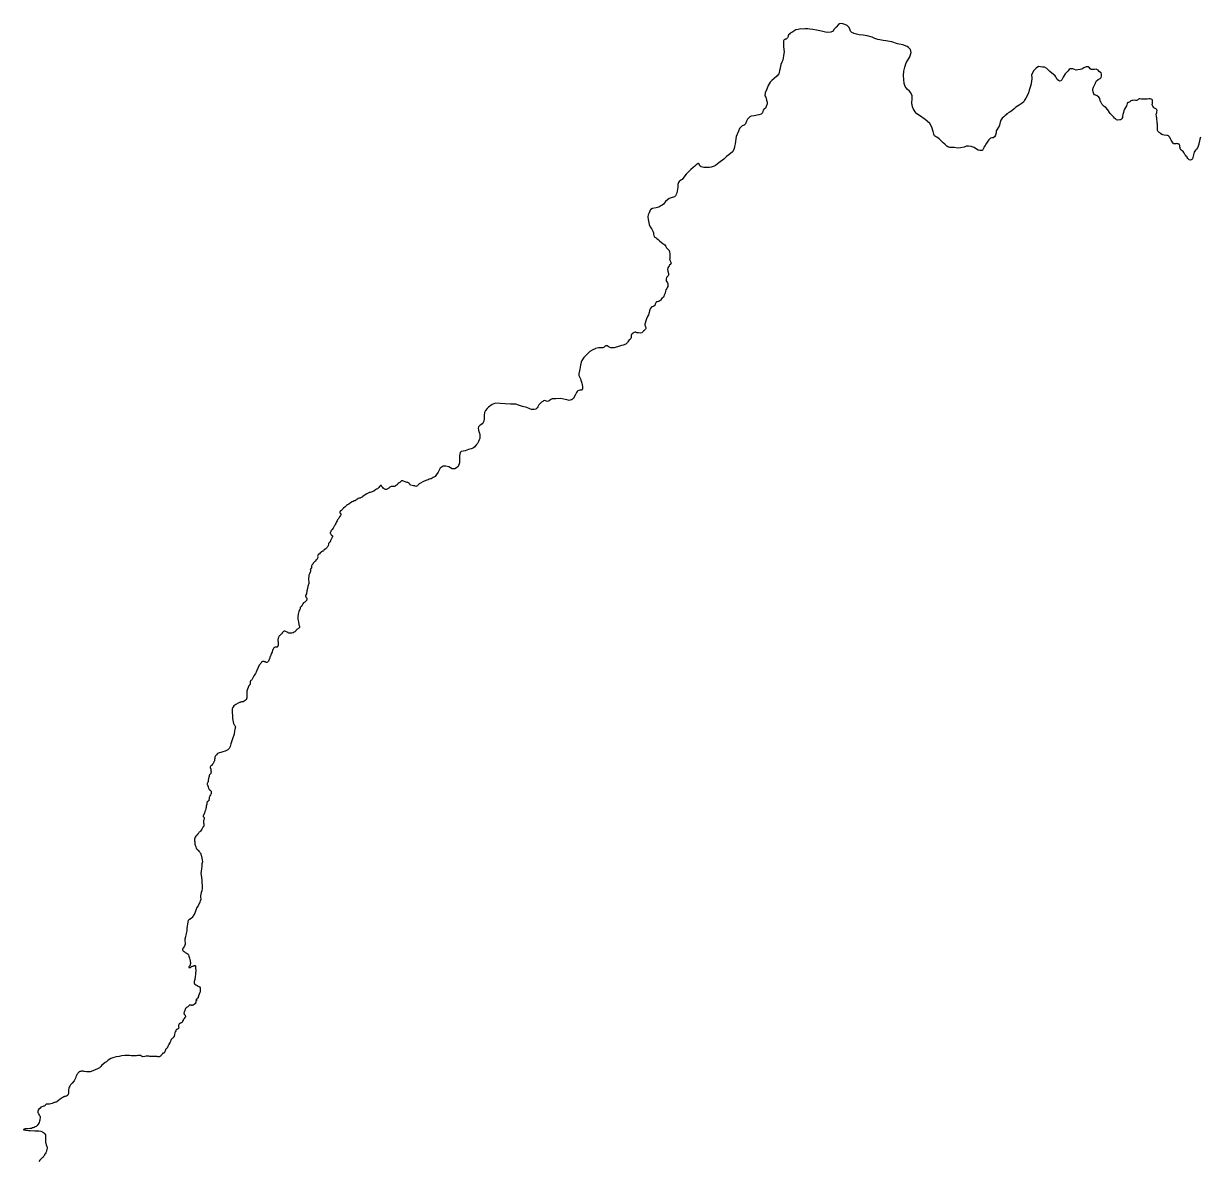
# Model space of a CAD drawing. Header units: millimetres. Extents: x 642261 to 742091, y 6812581 to 6930561.
# Drawn here: x 661919 to 692176, y 6900803 to 6930034 of the extents above; entities that cross this region are included whole.
import ezdxf

# ---------------------------------------------------------------- set-up
doc = ezdxf.new("R2010")
doc.units = ezdxf.units.MM
doc.layers.add('LimiteRegional', color=10, linetype='Continuous')

msp = doc.modelspace()

# ---------------------------------------------------------------- linework, layer by layer
at = {"layer": 'LimiteRegional', "color": 7, "linetype": 'Continuous'}
msp.add_lwpolyline([(692178.612, 6927109.4863), (692165.8691, 6927083.802), (692157.3103, 6927062.6742), (692149.1925, 6927017.5019), (692143.6291, 6926977.8362), (692136.9498, 6926953.4203), (692130.5346, 6926929.9694), (692115.8251, 6926883.9772), (692099.4714, 6926838.0111), (692076.702, 6926802.3163), (692065.7932, 6926791.2274), (692051.6273, 6926776.8276), (692034.0108, 6926754.9187), (692014.6474, 6926726.5658), (692003.476, 6926696.234), (691997.1644, 6926661.2028), (691988.3864, 6926626.2105), (691982.9116, 6926592.0905), (691968.3787, 6926557.1894), (691955.7685, 6926539.8236), (691940.8385, 6926531.7397), (691917.6563, 6926523.7387), (691886.708, 6926529.4269), (691861.4146, 6926553.3372), (691852.5908, 6926567.3446), (691836.7811, 6926589.2524), (691831.6694, 6926596.3357), (691822.8602, 6926611.2674), (691812.3921, 6926625.3008), (691788.1672, 6926653.4197), (691773.6323, 6926670.2909), (691756.0429, 6926702.0027), (691744.8256, 6926720.6704), (691729.5854, 6926744.9488), (691706.036, 6926763.8118), (691684.9091, 6926779.8627), (691668.5073, 6926790.7699), (691667.8196, 6926791.2272), (691654.9432, 6926808.9966), (691653.9549, 6926814.6682), (691650.4198, 6926834.9543), (691647.6285, 6926866.4318), (691645.6153, 6926895.1233), (691640.1965, 6926916.4727), (691628.8766, 6926928.6704), (691619.0985, 6926934.3721), (691601.1282, 6926942.0524), (691582.2625, 6926945.1243), (691559.3008, 6926949.1854), (691544.8098, 6926945.1463), (691543.6069, 6926944.8111), (691521.3504, 6926941.465), (691500.7382, 6926938.0928), (691485.9979, 6926942.0238), (691473.0335, 6926954.2473), (691454.5331, 6926980.4259), (691438.5866, 6927012.1111), (691425.7972, 6927035.4258), (691417.7948, 6927049.4199), (691404.9908, 6927071.8103), (691404.1887, 6927073.5445), (691394.6531, 6927094.1617), (691375.3739, 6927123.126), (691372.7956, 6927126.5199), (691363.2898, 6927139.0334), (691350.2228, 6927144.7869), (691328.9487, 6927151.5944), (691309.2459, 6927153.7546), (691244.4264, 6927163.0985), (691210.8489, 6927171.9491), (691185.5223, 6927182.5183), (691149.7116, 6927206.196), (691149.1605, 6927206.6005), (691118.8193, 6927228.8714), (691116.3586, 6927231.2871), (691097.7636, 6927249.5426), (691079.9966, 6927270.1619), (691072.8594, 6927286.9155), (691069.0547, 6927306.3902), (691068.9468, 6927351.6925), (691069.1448, 6927416.4046), (691067.9961, 6927447.8559), (691065.9376, 6927473.7744), (691060.8527, 6927516.3817), (691055.0622, 6927566.3962), (691050.8432, 6927611.7634), (691046.2452, 6927633.0994), (691044.2013, 6927659.9422), (691038.9413, 6927691.4582), (691039.1308, 6927703.4738), (691043.4895, 6927719.1216), (691045.5942, 6927724.0264), (691053.7347, 6927742.9972), (691058.2101, 6927766.0392), (691058.7201, 6927798.3887), (691054.9005, 6927816.939), (691042.8297, 6927833.7704), (691029.8492, 6927845.0691), (691012.5591, 6927851.3563), (691008.5884, 6927852.8002), (690994.6982, 6927858.5661), (690980.0878, 6927870.8149), (690968.7807, 6927883.9361), (690951.9512, 6927911.9364), (690940.7169, 6927929.6789), (690937.5882, 6927939.8977), (690935.3837, 6927956.5735), (690939.9026, 6927982.3884), (690943.541, 6928004.5191), (690942.4935, 6928042.4401), (690941.9772, 6928061.8629), (690938.8048, 6928069.3089), (690927.4246, 6928077.8086), (690910.3036, 6928087.3234), (690884.9165, 6928094.1947), (690845.4497, 6928094.8163), (690806.7469, 6928091.7277), (690764.7104, 6928089.8711), (690745.0218, 6928089.0013), (690711.2816, 6928087.6834), (690659.5542, 6928093.1197), (690627.5455, 6928097.3212), (690597.9309, 6928096.8626), (690583.8659, 6928091.5367), (690573.8538, 6928082.4492), (690564.6187, 6928073.3038), (690555.4743, 6928064.2482), (690533.9367, 6928054.4173), (690503.5, 6928053.9713), (690475.6461, 6928060.8806), (690435.2992, 6928057.8166), (690409.7668, 6928055.4444), (690388.2438, 6928046.5375), (690356.6074, 6928022.073), (690325.9386, 6928006.8382), (690306.9115, 6927999.741), (690302.3026, 6927995.5574), (690296.8998, 6927990.6532), (690291.7488, 6927976.8667), (690283.8844, 6927947.4062), (690271.0434, 6927915.2505), (690251.4795, 6927873.9551), (690227.0116, 6927834.5858), (690204.1302, 6927791.4936), (690194.4332, 6927750.0434), (690183.769, 6927699.3634), (690174.7346, 6927647.7333), (690170.2845, 6927626.9424), (690167.6349, 6927614.5628), (690155.7181, 6927588.8638), (690146.5, 6927577.9145), (690144.9797, 6927576.7692), (690135.681, 6927569.7638), (690121.5733, 6927561.6647), (690105.0571, 6927557.3014), (690044.1428, 6927553.6344), (690020.3719, 6927558.6298), (689990.2844, 6927580.3649), (689968.4042, 6927601.047), (689937.6536, 6927632.962), (689897.2393, 6927677.9712), (689878.604, 6927695.8287), (689855.9101, 6927723.2758), (689790.677, 6927818.048), (689743.9555, 6927877.7082), (689701.4949, 6927905.1587), (689669.1872, 6927934.7476), (689656.8615, 6927946.036), (689651.1161, 6927954.624), (689628.0826, 6927989.0535), (689624.2646, 6927994.7604), (689617.3605, 6928012.6345), (689601.364, 6928054.0473), (689587.9503, 6928110.5073), (689564.5885, 6928140.3369), (689522.2941, 6928178.4984), (689486.7694, 6928192.4468), (689478.8946, 6928193.8379), (689453.5014, 6928198.3239), (689434.9037, 6928228.0789), (689414.1747, 6928273.9386), (689407.7811, 6928322.2527), (689413.0478, 6928354.3133), (689417.8726, 6928369.6974), (689428.095, 6928402.2924), (689474.8659, 6928497.9898), (689478.1057, 6928511.5531), (689482.5153, 6928530.013), (689504.4587, 6928561.8129), (689547.8851, 6928595.9552), (689567.1039, 6928605.859), (689598.3334, 6928621.952), (689622.534, 6928645.6806), (689630.45, 6928682.6713), (689632.8175, 6928693.7339), (689630.7074, 6928711.1777), (689628.5973, 6928728.6214), (689621.9947, 6928763.5462), (689584.3372, 6928793.5994), (689544.4229, 6928831.7236), (689496.4146, 6928857.4753), (689454.2876, 6928851.8284), (689433.8078, 6928850.9521), (689371.6006, 6928849.7438), (689365.8535, 6928852.6872), (689340.8626, 6928865.4859), (689319.8968, 6928894.6469), (689290.2533, 6928921.3188), (689241.3611, 6928921.5275), (689177.5539, 6928891.0344), (689130.2206, 6928859.6212), (689087.2123, 6928852.2565), (689020.2964, 6928839.9072), (688982.0946, 6928835.1457), (688939.4621, 6928851.8815), (688896.8294, 6928868.6173), (688836.6867, 6928871.8874), (688827.7816, 6928872.3715), (688798.2326, 6928853.9032), (688762.9952, 6928806.6199), (688701.5732, 6928736.8406), (688670.1336, 6928695.3628), (688644.625, 6928654.1755), (688640.6701, 6928639.5717), (688613.6309, 6928586.4213), (688596.6629, 6928567.9355), (688582.2022, 6928557.4463), (688551.1902, 6928555.2502), (688525.1513, 6928566.3694), (688492.1734, 6928590.9893), (688476.0384, 6928626.0613), (688473.5122, 6928630.6423), (688455.1802, 6928663.8854), (688438.8367, 6928685.5678), (688304.8313, 6928802.8279), (688222.5707, 6928876.4263), (688163.5929, 6928914.8415), (688111.3324, 6928913.0297), (688010.2141, 6928931.0246), (687955.7395, 6928888.9989), (687895.3535, 6928827.9314), (687846.544, 6928753.6887), (687833.8853, 6928705.6711), (687843.803, 6928644.4447), (687844.7596, 6928638.539), (687840.8782, 6928601.4322), (687836.3677, 6928558.3127), (687825.718, 6928486.1571), (687810.5113, 6928427.4648), (687773.1589, 6928323.5804), (687765.2654, 6928275.4889), (687738.0234, 6928208.9473), (687686.5861, 6928118.6735), (687654.7462, 6928062.9172), (687623.031, 6928015.1945), (687565.1119, 6927967.8773), (687517.012, 6927939.1577), (687476.4687, 6927905.6587), (687427.9596, 6927881.6075), (687384.4591, 6927842.1021), (687328.8825, 6927792.0692), (687285.5896, 6927765.9531), (687254.2905, 6927745.0084), (687198.9218, 6927708.3644), (687179.5918, 6927690.8088), (687155.4227, 6927668.8584), (687119.1943, 6927637.2754), (687078.1192, 6927600.4101), (687041.6019, 6927550.0818), (687024.183, 6927502.137), (687016.4994, 6927467.4347), (687006.227, 6927419.3797), (686997.5379, 6927392.5594), (686925.1293, 6927275.1588), (686919.8379, 6927225.1798), (686907.0188, 6927166.4498), (686884.9195, 6927123.9342), (686843.8709, 6927095.6109), (686813.0044, 6927095.5796), (686781.8316, 6927082.6675), (686757.7637, 6927066.9674), (686731.19, 6927043.2702), (686709.2566, 6927011.466), (686660.4163, 6926929.5699), (686638.4457, 6926900.0588), (686609.1192, 6926852.2971), (686599.0551, 6926817.6312), (686581.8451, 6926783.0754), (686567.3471, 6926769.9061), (686553.0966, 6926772.8041), (686507.8394, 6926773.501), (686462.7059, 6926782.2315), (686421.6179, 6926800.147), (686358.8062, 6926842.7579), (686278.2311, 6926870.7826), (686214.0824, 6926882.4829), (686163.9786, 6926877.8961), (686096.9543, 6926857.4977), (686006.1516, 6926840.1427), (685934.5694, 6926833.2062), (685841.4347, 6926842.8168), (685731.5847, 6926843.0081), (685680.069, 6926861.2166), (685651.7316, 6926877.722), (685604.8719, 6926929.3319), (685564.9525, 6926967.4427), (685517.887, 6927005.6627), (685481.7784, 6927042.8685), (685454.5571, 6927070.9166), (685400.3448, 6927109.2456), (685360.1783, 6927131.2883), (685339.0271, 6927150.3615), (685320.5853, 6927190.8212), (685302.5941, 6927260.7377), (685268.5424, 6927371.0773), (685215.1059, 6927460.285), (685153.8501, 6927524.3412), (685095.7264, 6927566.5381), (685069.2986, 6927585.7241), (684982.1829, 6927654.017), (684883.0331, 6927714.4572), (684843.2722, 6927763.2768), (684787.4078, 6927849.8407), (684776.0823, 6927895.0341), (684773.9315, 6927903.6162), (684762.6332, 6927943.9659), (684755.9358, 6927973.5315), (684762.9864, 6928123.4199), (684761.4206, 6928177.0136), (684731.554, 6928249.7883), (684696.5551, 6928298.5346), (684640.075, 6928344.9296), (684588.6851, 6928412.6747), (684558.9797, 6928496.1603), (684546.1539, 6928592.7813), (684542.9793, 6928697.2907), (684554.2209, 6928809.6163), (684574.8696, 6928913.763), (684612.2362, 6929020.3337), (684653.8786, 6929094.6972), (684702.8319, 6929179.6633), (684737.8994, 6929291.6256), (684717.559, 6929364.2548), (684670.7257, 6929418.5381), (684635.3903, 6929440.5721), (684525.4637, 6929485.2071), (684387.7088, 6929513.6817), (684244.1945, 6929560.7036), (684136.9911, 6929579.9128), (684086.0729, 6929589.8237), (684022.6151, 6929597.3494), (683934.3388, 6929616.423), (683885.2318, 6929625.8625), (683806.2477, 6929648.6352), (683734.7779, 6929680.5291), (683606.9994, 6929716.1472), (683507.8224, 6929733.504), (683398.3891, 6929745.8734), (683331.8425, 6929763.8839), (683272.6019, 6929779.9167), (683213.3223, 6929799.5617), (683182.9563, 6929840.1975), (683164.5837, 6929886.0089), (683141.4458, 6929931.8922), (683092.3475, 6929979.74), (683033.0209, 6930011.2045), (682980.8472, 6930028.0626), (682935.6593, 6930034.1012), (682897.3769, 6930023.9647), (682868.5439, 6930008.3287), (682810.3939, 6929944.9224), (682791.5104, 6929922.5493), (682754.5866, 6929878.802), (682730.1157, 6929836.3154), (682670.1898, 6929813.1121), (682591.4056, 6929803.5847), (682539.071, 6929809.7295), (682436.9856, 6929835.3718), (682303.9674, 6929864.1567), (682207.7488, 6929877.989), (682137.5128, 6929888.0855), (682082.8355, 6929896.9418), (682028.8464, 6929895.586), (682016.0846, 6929895.2655), (681970.7766, 6929893.2669), (681904.0659, 6929894.2677), (681832.4297, 6929884.6283), (681775.3352, 6929869.7225), (681668.0297, 6929799.8021), (681631.9328, 6929783.4501), (681607.7921, 6929764.3333), (681583.6516, 6929745.2165), (681577.8733, 6929721.0899), (681574.9946, 6929704.0091), (681568.609, 6929686.3319), (681557.0465, 6929663.5724), (681546.1142, 6929648.8298), (681529.0881, 6929635.8985), (681502.977, 6929629.4095), (681488.0937, 6929623.3258), (681475.7345, 6929615.4844), (681472.9965, 6929612.4981), (681467.4379, 6929606.4356), (681460.0754, 6929591.6396), (681456.2398, 6929573.9242), (681456.0511, 6929561.314), (681457.6427, 6929546.1032), (681454.611, 6929434.3973), (681473.5481, 6929302.8998), (681468.4249, 6929266.2796), (681458.5261, 6929201.2207), (681448.8526, 6929151.2064), (681436.7608, 6929088.6883), (681411.4725, 6929038.9075), (681388.3025, 6928981.5712), (681380.9727, 6928939.0455), (681361.3318, 6928853.0633), (681354.7096, 6928824.0722), (681347.3048, 6928776.5318), (681337.857, 6928741.5617), (681287.8826, 6928682.1181), (681217.7955, 6928620.4672), (681156.8564, 6928573.7268), (681115.9932, 6928526.6863), (681065.5713, 6928437.1531), (681024.4266, 6928347.4041), (680983.9168, 6928256.2829), (680978.2739, 6928173.0654), (680998.621, 6928137.1982), (681017.6098, 6928064.1839), (681034.7049, 6928013.7693), (681036.2986, 6927971.1103), (681014.0244, 6927898.8957), (680992.2337, 6927858.9103), (680962.9751, 6927841.7916), (680935.6477, 6927804.5803), (680912.407, 6927742.2283), (680878.3886, 6927705.1168), (680824.5956, 6927688.364), (680699.2787, 6927662.646), (680627.7548, 6927653.6806), (680587.2703, 6927631.7124), (680532.9178, 6927577.3474), (680507.5237, 6927520.0429), (680479.7502, 6927452.7418), (680447.6764, 6927420.0769), (680445.7713, 6927418.1367), (680396.5483, 6927402.3684), (680357.7321, 6927369.6043), (680327.9153, 6927335.2115), (680301.2414, 6927268.0376), (680242.7687, 6927127.1734), (680210.5063, 6926938.3994), (680200.0651, 6926872.5526), (680184.729, 6926816.3518), (680141.1789, 6926737.9991), (680055.2357, 6926659.0226), (679995.4258, 6926612.2606), (679933.1161, 6926554.888), (679923.0521, 6926545.6213), (679797.8036, 6926448.4173), (679706.5309, 6926385.8194), (679674.9733, 6926363.7161), (679601.0791, 6926344.7487), (679554.0405, 6926331.6524), (679481.5035, 6926328.9657), (679411.2895, 6926332.5141), (679336.875, 6926353.6797), (679331.7979, 6926356.7412), (679307.0272, 6926371.6772), (679284.2597, 6926415.9032), (679266.6407, 6926431.2117), (679249.9141, 6926431.4592), (679233.002, 6926419.1698), (679211.5924, 6926404.439), (679175.3898, 6926369.8636), (679138.0908, 6926336.5582), (679074.7927, 6926279.8118), (679043.539, 6926246.2163), (678957.5851, 6926163.6124), (678870.4594, 6926052.922), (678851.2686, 6926022.2897), (678819.7506, 6926002.6918), (678775.8003, 6925971.9916), (678760.9715, 6925949.6391), (678743.4498, 6925895.9771), (678737.9902, 6925828.3435), (678721.9772, 6925725.7546), (678708.7126, 6925658.2362), (678683.4418, 6925608.4505), (678652.8551, 6925576.2988), (678626.2666, 6925565.7204), (678590.6519, 6925558.8488), (678515.4267, 6925533.291), (678425.3675, 6925462.6015), (678371.9544, 6925389.0995), (678337.8384, 6925366.4169), (678303.7224, 6925343.734), (678254.8975, 6925311.2714), (678179.7339, 6925296.8664), (678091.5008, 6925275.1314), (678044.7972, 6925256.7177), (678032.3479, 6925244.3612), (678027.6852, 6925230.6361), (678021.4442, 6925215.2688), (678019.5852, 6925210.6919), (678001.1372, 6925169.5823), (677975.7965, 6925114.7806), (677971.7696, 6925068.4432), (677978.4868, 6924994.3606), (678001.154, 6924867.377), (678024.7794, 6924805.5853), (678045.5762, 6924778.9462), (678067.4141, 6924747.2759), (678096.7612, 6924695.4315), (678111.6877, 6924648.8151), (678114.6266, 6924621.1847), (678124.1074, 6924583.4262), (678134.7216, 6924546.905), (678178.9495, 6924521.1746), (678203.2932, 6924508.2766), (678231.9305, 6924484.0295), (678250.5517, 6924461.1839), (678269.2468, 6924443.353), (678321.0752, 6924403.7164), (678358.5943, 6924376.8303), (678401.6137, 6924344.847), (678433.3731, 6924305.5057), (678452.9237, 6924270.1064), (678487.1757, 6924230.4101), (678513.1707, 6924196.4876), (678523.7463, 6924157.4586), (678532.092, 6924118.4624), (678535.8856, 6924073.2636), (678535.1642, 6924024.3694), (678531.4126, 6923996.8375), (678530.5459, 6923982.2107), (678529.9278, 6923971.78), (678532.9765, 6923951.6716), (678541.5994, 6923931.4808), (678549.9011, 6923917.5948), (678559.1918, 6923896.8611), (678563.759, 6923875.7652), (678564.4277, 6923860.4477), (678557.5558, 6923849.4005), (678528.7069, 6923823.0501), (678512.9558, 6923803.9987), (678496.9779, 6923779.1551), (678485.4409, 6923752.9919), (678478.1784, 6923714.226), (678483.1238, 6923671.5181), (678490.5023, 6923642.568), (678494.1916, 6923628.0929), (678497.8809, 6923613.6178), (678497.3445, 6923577.2607), (678489.1336, 6923549.7945), (678472.0781, 6923527.4747), (678461.3023, 6923515.0939), (678450.5265, 6923502.7132), (678442.2049, 6923467.7248), (678439.5314, 6923437.669), (678443.6578, 6923415.0367), (678460.0288, 6923390.9698), (678470.7886, 6923364.4776), (678480.4335, 6923338.002), (678483.371, 6923310.3714), (678485.1566, 6923280.2497), (678481.6458, 6923269.0158), (678470.064, 6923243.9687), (678467.8241, 6923239.1245), (678455.3023, 6923221.7536), (678430.2033, 6923183.2509), (678421.8745, 6923155.6576), (678419.6522, 6923148.2953), (678411.2939, 6923110.7995), (678401.9502, 6923082.0961), (678392.6067, 6923053.3926), (678387.9607, 6923038.5262), (678383.2446, 6923023.4355), (678371.7824, 6923002.287), (678325.4663, 6922961.589), (678291.4685, 6922924.4711), (678274.4511, 6922904.6584), (678250.8191, 6922889.9591), (678232.9273, 6922886.4609), (678204.9471, 6922879.3494), (678191.5145, 6922875.7854), (678182.4855, 6922868.3946), (678171.0607, 6922849.7534), (678156.107, 6922818.6245), (678144.4977, 6922787.4463), (678124.1549, 6922768.9364), (678103.9231, 6922757.9487), (678081.5356, 6922752.0085), (678051.1971, 6922736.1536), (678025.0912, 6922700.6591), (678014.1962, 6922646.4126), (678005.747, 6922602.6481), (677987.0992, 6922547.748), (677964.1586, 6922504.1968), (677938.7305, 6922443.1266), (677919.0423, 6922393.2576), (677902.5439, 6922333.2895), (677892.0572, 6922302.115), (677892.8399, 6922279.5321), (677892.9693, 6922279.0975), (677899.2146, 6922258.1209), (677910.0482, 6922236.644), (677919.767, 6922215.1835), (677916.0355, 6922188.9052), (677907.9928, 6922172.7219), (677901.1754, 6922164.0445), (677878.6046, 6922145.567), (677866.0859, 6922136.6948), (677856.0708, 6922129.5969), (677848.8777, 6922113.3999), (677814.8484, 6922085.0645), (677774.0989, 6922077.0973), (677730.3905, 6922078.6148), (677718.8397, 6922078.3554), (677689.9539, 6922082.6103), (677672.9854, 6922086.6901), (677659.4923, 6922095.5066), (677641.6444, 6922097.684), (677617.6972, 6922090.3751), (677591.1119, 6922077.3594), (677564.4424, 6922058.5993), (677549.6339, 6922035.8346), (677544.3742, 6922014.2319), (677540.5734, 6921998.6217), (677539.216, 6921964.1683), (677529.487, 6921939.4139), (677511.2739, 6921916.6992), (677503.1767, 6921911.0032), (677484.6048, 6921897.9389), (677469.867, 6921879.961), (677456.7193, 6921854.299), (677444.3611, 6921832.3925), (677440.1104, 6921824.8575), (677400.4768, 6921792.8811), (677336.2424, 6921767.011), (677292.676, 6921757.1165), (677241.3506, 6921740.6325), (677189.9972, 6921722.2336), (677157.4548, 6921709.3042), (677128.4225, 6921703.5054), (677099.3903, 6921697.7063), (677049.141, 6921696.5271), (677013.4182, 6921698.9654), (676978.701, 6921711.9224), (676948.3517, 6921732.4759), (676932.3468, 6921744.2013), (676920.5139, 6921750.1199), (676896.694, 6921751.4261), (676883.8979, 6921749.6982), (676860.677, 6921733.7589), (676842.5495, 6921716.7875), (676830.4786, 6921706.4306), (676813.3144, 6921697.1058), (676797.0715, 6921692.5554), (676783.4522, 6921692.7546), (676764.7536, 6921694.9432), (676744.3247, 6921695.2419), (676730.4795, 6921695.4443), (676696.657, 6921695.9387), (676624.9039, 6921679.7507), (676612.364, 6921672.591), (676556.2202, 6921640.5354), (676480.7554, 6921603.334), (676411.6256, 6921533.4817), (676321.8726, 6921450.5238), (676267.9541, 6921372.7883), (676253.6372, 6921325.1179), (676238.9574, 6921252.5555), (676216.9381, 6921143.712), (676200.3889, 6921059.686), (676198.4848, 6921048.0125), (676192.9097, 6921013.8309), (676197.5699, 6920983.1203), (676209.0395, 6920952.3104), (676238.9271, 6920900.1651), (676246.9639, 6920867.49), (676259.8562, 6920817.5076), (676269.6509, 6920788.6372), (676282.7105, 6920750.1434), (676283.3127, 6920745.2056), (676288.7935, 6920700.2602), (676289.8812, 6920658.1106), (676286.1974, 6920639.0126), (676267.0535, 6920610.5644), (676241.4638, 6920607.1072), (676226.2087, 6920606.1052), (676217.6043, 6920605.54), (676197.1214, 6920602.0084), (676171.448, 6920592.8068), (676154.1743, 6920575.8221), (676136.761, 6920549.2636), (676119.1524, 6920509.3017), (676104.4431, 6920482.4808), (676070.1784, 6920420.0025), (676056.1978, 6920395.3091), (676035.4364, 6920372.6296), (676007.9777, 6920357.7081), (675972.0638, 6920346.7403), (675944.7446, 6920341.3927), (675917.6207, 6920349.4482), (675890.4484, 6920362.9704), (675727.6964, 6920390.9739), (675605.8969, 6920389.041), (675580.9991, 6920383.0718), (675573.2043, 6920383.1851), (675535.0392, 6920383.7396), (675506.0736, 6920382.2452), (675475.8082, 6920365.7393), (675430.5088, 6920337.3787), (675385.9733, 6920318.8736), (675365.658, 6920326.8291), (675341.9104, 6920332.9193), (675321.5672, 6920338.9599), (675289.114, 6920331.7701), (675265.7522, 6920318.6818), (675234.7603, 6920296.1353), (675196.7888, 6920262.192), (675182.9129, 6920245.1462), (675169.037, 6920228.1004), (675151.1186, 6920196.4455), (675141.0632, 6920178.6815), (675120.2356, 6920152.1547), (675085.7269, 6920121.9936), (675048.0895, 6920111.041), (675007.2123, 6920111.6332), (674979.9607, 6920112.0279), (674939.3054, 6920127.9472), (674861.4565, 6920163.568), (674745.9144, 6920184.403), (674647.6811, 6920224.1498), (674575.674, 6920247.8712), (674438.8146, 6920245.4403), (674298.0463, 6920258.8355), (674176.655, 6920260.6038), (674051.6261, 6920270.0954), (673963.6729, 6920242.5385), (673869.276, 6920170.5196), (673837.838, 6920137.0776), (673796.3803, 6920085.8061), (673771.6962, 6920034.9669), (673761.66, 6919961.6879), (673759.7827, 6919872.7985), (673751.7557, 6919814.31), (673738.052, 6919777.4586), (673712.4037, 6919742.7998), (673679.1276, 6919719.0283), (673648.9129, 6919699.928), (673616.6603, 6919664.0168), (673609.6005, 6919631.1114), (673616.0587, 6919580.4979), (673624.2685, 6919553.3949), (673626.9204, 6919544.6405), (673641.3063, 6919504.0172), (673650.1976, 6919456.0632), (673653.7686, 6919412.9008), (673645.8777, 6919363.8408), (673634.0191, 6919330.3308), (673613.6728, 6919289.5332), (673587.2143, 6919240.0664), (673567.0424, 6919211.3911), (673541.3571, 6919174.0381), (673521.2145, 6919147.3831), (673486.1251, 6919122.2902), (673454.2225, 6919110.6233), (673429.562, 6919102.8942), (673394.0676, 6919091.279), (673354.542, 6919078.0848), (673272.0673, 6919043.8892), (673172.9207, 6919031.7332), (673144.2194, 6919008.3552), (673126.1687, 6918917.5422), (673127.2873, 6918735.2558), (673093.4608, 6918646.0577), (673052.6933, 6918610.1665), (673004.3103, 6918580.9607), (672939.9491, 6918584.1706), (672856.989, 6918638.7623), (672771.9282, 6918655.4277), (672703.5688, 6918653.0452), (672632.0977, 6918602.7519), (672580.4157, 6918502.1993), (672536.2475, 6918438.265), (672498.6824, 6918386.3338), (672451.6488, 6918366.2179), (672426.6686, 6918346.4534), (672402.6085, 6918331.4665), (672377.8199, 6918325.1134), (672350.4497, 6918316.8807), (672320.4705, 6918304.8527), (672314.1423, 6918299.1698), (672290.9711, 6918291.9875), (672215.4189, 6918264.7476), (672093.2601, 6918197.9061), (672078.6351, 6918187.5749), (672076.3774, 6918184.1657), (672067.3203, 6918170.4894), (672057.8041, 6918160.0853), (672043.1381, 6918146.8802), (672022.5529, 6918136.6339), (672007.1857, 6918133.9784), (671991.0626, 6918138.0407), (671974.9804, 6918144.9769), (671941.0175, 6918152.1677), (671876.5385, 6918169.3744), (671857.9018, 6918176.3468), (671846.9828, 6918187.0418), (671843.3489, 6918194.9207), (671841.1998, 6918199.5801), (671831.1731, 6918213.1369), (671819.389, 6918222.8862), (671801.6037, 6918229.8462), (671778.8246, 6918236.652), (671733.9492, 6918251.9748), (671685.1312, 6918271.5567), (671666.861, 6918276.796), (671644.7364, 6918278.0686), (671631.8827, 6918272.5024), (671615.4598, 6918255.4892), (671591.3328, 6918235.711), (671573.2478, 6918221.5958), (671554.3114, 6918207.4927), (671534.4284, 6918186.696), (671523.2096, 6918176.3157), (671508.7714, 6918162.1728), (671482.7693, 6918147.1876), (671469.8885, 6918139.7053), (671452.7506, 6918132.2836), (671436.5865, 6918133.4713), (671426.369, 6918133.6164), (671412.7457, 6918133.8098), (671391.4457, 6918133.1541), (671389.9862, 6918133.0486), (671369.2806, 6918131.5525), (671351.2776, 6918123.1847), (671336.6942, 6918115.7264), (671324.6379, 6918106.3161), (671306.5263, 6918090.2845), (671295.3935, 6918081.6979), (671277.2506, 6918067.7044), (671268.6547, 6918062.0774), (671240.4888, 6918057.6863), (671221.7161, 6918055.0781), (671203.0521, 6918060.1335), (671187.5491, 6918073.2866), (671165.6591, 6918091.7843), (671144.1704, 6918111.7502), (671134.9945, 6918125.2943), (671125.8322, 6918139.7964), (671119.2106, 6918153.3043), (671107.3852, 6918160.1789), (671099.695, 6918158.3717), (671091.9911, 6918155.6064), (671085.0573, 6918147.0814), (671071.1896, 6918130.0312), (671052.9698, 6918106.3357), (671034.8721, 6918091.2618), (671016.7338, 6918073.314), (670991.8653, 6918061.2103), (670966.0641, 6918043.3709), (670923.9226, 6918014.2652), (670900.7437, 6918001.1793), (670883.6199, 6917994.7147), (670852.8459, 6917986.527), (670832.3163, 6917980.1105), (670807.5703, 6917976.628), (670792.1494, 6917970.1393), (670778.4043, 6917961.7104), (670744.9136, 6917942.0631), (670705.3815, 6917916.7523), (670675.3239, 6917898.9725), (670643.4551, 6917873.5532), (670628.7911, 6917860.3465), (670616.7763, 6917853.8092), (670585.881, 6917836.9993), (670574.175, 6917833.8845), (670561.9461, 6917830.6306), (670547.4718, 6917830.8351), (670526.1183, 6917826.346), (670515.8199, 6917820.7426), (670504.589, 6917809.4035), (670487.3303, 6917793.3588), (670460.679, 6917775.5305), (670442.6638, 6917766.2035), (670418.7291, 6917759.8344), (670390.4563, 6917747.7776), (670366.427, 6917734.7028), (670328.6129, 6917710.3248), (670280.5008, 6917680.3429), (670249.6065, 6917663.5322), (670220.334, 6917640.9496), (670188.0165, 6917610.1517), (670141.0044, 6917571.1656), (670129.7739, 6917559.8262), (670121.9627, 6917549.3967), (670102.0563, 6917526.6819), (670090.0015, 6917517.2703), (670072.8519, 6917508.8887), (670064.2703, 6917504.219), (670062.5135, 6917500.4111), (670056.3918, 6917488.9997), (670053.7161, 6917480.4141), (670052.7027, 6917468.9306), (670052.5272, 6917456.4772), (670056.6762, 6917448.7537), (670063.8916, 6917445.0176), (670064.2849, 6917444.8139), (670070.9881, 6917437.0543), (670076.029, 6917432.1926), (670080.1376, 6917421.5951), (670079.9486, 6917408.1838), (670074.7052, 6917398.6762), (670068.6104, 6917389.1808), (670045.9341, 6917351.1745), (670032.8123, 6917326.4478), (670025.8662, 6917316.9642), (670018.9066, 6917306.5227), (670008.5009, 6917293.2553), (669998.9602, 6917280.9338), (669991.1358, 6917269.5463), (669979.7978, 6917250.5432), (669964.0276, 6917219.1467), (669947.3252, 6917182.0144), (669934.1633, 6917154.4135), (669928.0687, 6917144.918), (669920.177, 6917128.7406), (669908.8797, 6917112.6113), (669891.8986, 6917074.6879), (669879.1642, 6917058.4156), (669846.1782, 6917013.8473), (669830.5974, 6916995.8618), (669821.868, 6916980.6544), (669814.8818, 6916968.2969), (669807.0307, 6916954.9934), (669805.1797, 6916944.4799), (669804.1801, 6916933.9544), (669808.2482, 6916920.4831), (669819.1137, 6916905.9581), (669822.76, 6916896.9442), (669826.5198, 6916887.6493), (669835.75, 6916877.9379), (669842.507, 6916874.0102), (669851.8045, 6916869.0887), (669859.3724, 6916862.2751), (669862.643, 6916852.6477), (669861.6433, 6916842.1222), (669859.8866, 6916838.3144), (669855.4815, 6916827.8368), (669848.4549, 6916812.6055), (669844.9147, 6916803.0739), (669827.4425, 6916771.7011), (669821.3213, 6916760.2896), (669810.8894, 6916745.1061), (669808.1735, 6916733.6466), (669806.3764, 6916726.965), (669803.6741, 6916716.4634), (669799.296, 6916707.9017), (669791.4991, 6916698.4301), (669783.6752, 6916687.0425), (669771.5811, 6916674.7568), (669762.8924, 6916662.4232), (669757.5956, 6916649.0837), (669750.3401, 6916617.5671), (669746.773, 6916606.1196), (669739.7601, 6916591.8462), (669723.2747, 6916570.0409), (669716.3023, 6916558.6412), (669705.9245, 6916547.2895), (669688.6821, 6916532.2017), (669650.7384, 6916498.2422), (669641.266, 6916490.7103), (669631.7531, 6916480.3046), (669623.9564, 6916470.8327), (669614.5244, 6916466.1747), (669604.2815, 6916464.4023), (669592.336, 6916462.654), (669578.6069, 6916455.1819), (669572.5937, 6916451.4338), (669562.1758, 6916437.2081), (669547.4743, 6916421.1264), (669531.8946, 6916403.1406), (669518.1522, 6916394.7104), (669513.5825, 6916392.0545), (669505.2747, 6916387.2263), (669496.6807, 6916381.5982), (669493.2081, 6916376.8562), (669481.912, 6916360.7265), (669478.2107, 6916339.6994), (669481.7265, 6916322.7541), (669482.1982, 6916320.4806), (669482.8208, 6916304.1835), (669477.4571, 6916286.0541), (669472.0801, 6916266.9669), (669459.9732, 6916253.7229), (669442.7854, 6916242.4667), (669413.4237, 6916213.1768), (669369.2266, 6916158.2252), (669352.7155, 6916134.5034), (669339.6041, 6916117.5673), (669333.6371, 6916109.8597), (669323.9635, 6916087.9583), (669323.8274, 6916078.2589), (669323.587, 6916061.1356), (669318.2103, 6916042.0483), (669292.0125, 6915995.4671), (669293.4865, 6915979.158), (669296.7707, 6915970.4887), (669292.1513, 6915944.6837), (669283.6367, 6915930.4472), (669269.2244, 6915888.4753), (669250.5265, 6915848.5821), (669249.8001, 6915820.2561), (669248.9816, 6915769.7774), (669255.4301, 6915636.5464), (669229.89, 6915565.2187), (669217.0909, 6915510.8381), (669200.5864, 6915452.0956), (669189.6991, 6915369.9437), (669180.5208, 6915348.618), (669169.0338, 6915331.1117), (669167.855, 6915320.9058), (669172.2253, 6915297.0901), (669183.1901, 6915279.4128), (669192.8708, 6915270.7377), (669200.0882, 6915256.8996), (669200.5022, 6915241.9243), (669192.2034, 6915202.7989), (669186.8212, 6915189.9741), (669176.3214, 6915178.8927), (669151.5649, 6915160.2738), (669134.8105, 6915151.3239), (669114.6494, 6915138.5695), (669098.3958, 6915116.8583), (669078.319, 6915075.9797), (669058.4633, 6915044.5458), (669040.8403, 6915028.6036), (669032.1294, 6915015.6619), (669027.5181, 6914988.9778), (669022.2588, 6914968.8769), (669008.9226, 6914943.034), (668998.5678, 6914920.7483), (668976.3637, 6914844.4106), (668967.5765, 6914788.5093), (668974.4027, 6914722.4491), (668990.6791, 6914647.293), (669000.4227, 6914573.8864), (669008.1967, 6914554.3167), (669013.4647, 6914537.735), (669015.1532, 6914527.3941), (669013.7384, 6914513.6574), (669011.7895, 6914505.4308), (669007.6827, 6914495.8589), (668993.7703, 6914484.3609), (668978.3688, 6914475.6351), (668962.0074, 6914463.8275), (668948.4199, 6914453.7005), (668939.4681, 6914447.2917), (668934.5051, 6914442.0306), (668927.9928, 6914435.2436), (668923.3185, 6914428.7749), (668918.6248, 6914420.9306), (668912.0884, 6914412.4244), (668904.6403, 6914404.2749), (668895.0486, 6914395.8115), (668878.7067, 6914385.3791), (668848.2772, 6914372.7368), (668818.843, 6914360.2523), (668798.0388, 6914358.4801), (668774.8, 6914357.4299), (668762.1162, 6914357.2635), (668752.354, 6914358.4319), (668742.1816, 6914363.0451), (668725.631, 6914371.9384), (668718.5243, 6914375.7571), (668696.7096, 6914389.1309), (668683.3726, 6914396.8837), (668659.6286, 6914403.4062), (668635.2494, 6914408.2182), (668620.5844, 6914408.4234), (668606.4439, 6914402.4307), (668584.817, 6914385.5376), (668571.7736, 6914370.5879), (668564.8189, 6914358.1691), (668556.1034, 6914342.6063), (668543.7287, 6914331.7742), (668522.7227, 6914315.5601), (668505.4215, 6914302.0455), (668494.8224, 6914287.0616), (668491.2032, 6914279.5462), (668484.7887, 6914268.8026), (668477.482, 6914253.9797), (668476.4546, 6914251.8955), (668467.4159, 6914228.292), (668457.13, 6914191.9812), (668456.3844, 6914182.3621), (668457.7946, 6914152.0782), (668463.044, 6914134.1214), (668465.0652, 6914103.8291), (668466.6485, 6914085.9236), (668467.63, 6914079.6335), (668469.023, 6914069.9845), (668467.5017, 6914059.5165), (668465.5436, 6914050.6021), (668462.6378, 6914039.4657), (668460.1073, 6914033.3106), (668456.6673, 6914027.6842), (668452.1924, 6914019.2468), (668451.9598, 6914018.8082), (668444.8081, 6914009.9666), (668435.8426, 6914002.5258), (668428.4815, 6914000.5652), (668421.8143, 6914000.4164), (668419.0058, 6914000.3537), (668404.0214, 6913999.5313), (668390.2542, 6913998.348), (668370.9447, 6913994.1469), (668362.9341, 6913989.444), (668356.384, 6913979.9061), (668343.3221, 6913963.5808), (668334.8144, 6913950.6309), (668332.3927, 6913946.0218), (668322.2579, 6913926.7326), (668312.6126, 6913892.4761), (668308.057, 6913872.593), (668292.7925, 6913841.41), (668273.6958, 6913797.0685), (668265.1159, 6913773.4585), (668259.0521, 6913754.9719), (668255.1838, 6913743.4609), (668247.8939, 6913721.7683), (668243.3624, 6913703.6043), (668237.3852, 6913691.307), (668232.5702, 6913680.1971), (668223.7666, 6913662.4366), (668213.717, 6913642.974), (668204.3936, 6913631.7551), (668196.8912, 6913619.651), (668187.3055, 6913611.5309), (668174.0923, 6913606.2127), (668162.1826, 6913606.7228), (668145.4425, 6913611.4271), (668135.1178, 6913616.0421), (668127.5234, 6913619.2432), (668118.4064, 6913622.8095), (668115.2805, 6913624.1805), (668106.2584, 6913628.1376), (668085.8233, 6913630.83), (668075.4555, 6913632.3503), (668061.6697, 6913629.7912), (668049.0578, 6913623.7766), (668040.3984, 6913616.3314), (668033.5479, 6913607.1413), (668018.0044, 6913588.099), (668009.4714, 6913578.7605), (667998.4513, 6913566.3614), (667989.9251, 6913551.676), (667979.0406, 6913532.9287), (667954.4259, 6913476.8705), (667919.6954, 6913396.5356), (667902.6334, 6913356.1919), (667882.6315, 6913324.143), (667865.723, 6913294.8023), (667840.8909, 6913266.9475), (667827.7394, 6913244.0888), (667815.0454, 6913212.7371), (667795.8342, 6913174.5473), (667787.4375, 6913164.0031), (667776.3154, 6913155.2162), (667766.6073, 6913146.2429), (667762.3866, 6913142.3416), (667755.2502, 6913134.531), (667751.1688, 6913126.678), (667749.5169, 6913117.7592), (667746.2467, 6913102.3288), (667744.5181, 6913087.9087), (667743.717, 6913071.3335), (667743.2308, 6913061.2735), (667741.5501, 6913050.2918), (667738.0558, 6913040.711), (667733.9695, 6913032.514), (667731.0576, 6913026.3642), (667722.0646, 6913016.8599), (667712.1311, 6913005.6491), (667705.0078, 6912992.9181), (667699.911, 6912983.809), (667697.8656, 6912979.5386), (667695.888, 6912974.6653), (667694.4345, 6912969.0111), (667693.605, 6912964.2939), (667680.809, 6912923.0308), (667669.4049, 6912893.9571), (667662.9914, 6912872.2081), (667657.6922, 6912842.7056), (667656.8253, 6912824.3185), (667656.2518, 6912805.0675), (667655.7199, 6912780.7564), (667658.4318, 6912764.1119), (667658.589, 6912753.4484), (667658.1017, 6912740.3867), (667657.982, 6912731.7906), (667657.1127, 6912713.2315), (667657.5394, 6912699.985), (667656.1357, 6912686.936), (667654.4647, 6912676.642), (667653.1184, 6912667.719), (667649.333, 6912659.1739), (667646.7436, 6912654.2233), (667640.8729, 6912649.3106), (667636.233, 6912645.4278), (667619.5412, 6912631.5597), (667593.0217, 6912614.0455), (667566.5309, 6912598.594), (667540.4795, 6912592.766), (667521.8074, 6912590.2744), (667502.7963, 6912585.3801), (667496.5794, 6912583.2311), (667487.0619, 6912579.9244), (667473.5542, 6912575.2974), (667457.5883, 6912569.6728), (667436.5843, 6912556.6815), (667373.5525, 6912523.0244), (667324.2705, 6912491.584), (667302.4839, 6912452.2444), (667284.803, 6912411.9301), (667286.2327, 6912364.7471), (667285.0742, 6912305.26), (667288.3042, 6912250.3447), (667294.3032, 6912170.1059), (667306.4546, 6912077.825), (667319.9869, 6912033.7099), (667331.9622, 6912006.5627), (667347.0888, 6911987.9118), (667363.0965, 6911967.0236), (667367.2367, 6911954.9154), (667360.2686, 6911922.1258), (667349.5763, 6911883.6537), (667345.1818, 6911845.3807), (667332.3026, 6911764.9431), (667286.9094, 6911640.3109), (667250.5256, 6911511.3898), (667232.0845, 6911449.0846), (667206.4138, 6911397.6668), (667167.4244, 6911356.7512), (667098.4257, 6911328.7954), (667045.3427, 6911311.4732), (666989.5498, 6911294.9681), (666944.6254, 6911280.4759), (666904.9454, 6911262.6504), (666878.5697, 6911235.5391), (666858.0265, 6911205.1377), (666847.6975, 6911187.7108), (666841.1023, 6911174.7336), (666836.3254, 6911160.6995), (666833.3907, 6911147.3277), (666832.8852, 6911132.8906), (666832.7939, 6911126.3009), (666832.6708, 6911117.4176), (666832.2034, 6911105.7312), (666829.8652, 6911091.3193), (666826.3434, 6911079.6753), (666818.7843, 6911063.2723), (666814.5061, 6911052.1545), (666810.228, 6911041.0368), (666802.6832, 6911025.6654), (666792.6664, 6911008.2647), (666774.6704, 6910988.2234), (666759.4517, 6910970.207), (666747.9357, 6910957.7758), (666737.4328, 6910946.4383), (666726.2135, 6910930.43), (666719.609, 6910916.765), (666717.3186, 6910905.7917), (666717.7722, 6910899.9389), (666721.5618, 6910886.8179), (666726.0537, 6910876.0307), (666727.1793, 6910873.3276), (666730.0893, 6910868.3867), (666732.2824, 6910861.3061), (666732.5045, 6910855.2846), (666731.641, 6910848.0745), (666730.2978, 6910839.3234), (666730.3267, 6910830.3814), (666732.0402, 6910821.7599), (666736.1114, 6910806.9154), (666739.0657, 6910799.6524), (666740.4309, 6910787.9406), (666737.7446, 6910770.4384), (666731.4313, 6910755.7377), (666717.7354, 6910737.3563), (666707.1701, 6910724.4341), (666696.6523, 6910714.9503), (666692.4746, 6910700.0481), (666687.5791, 6910677.4178), (666681.6275, 6910651.4208), (666676.1989, 6910627.7086), (666671.4164, 6910603.4256), (666669.5477, 6910588.595), (666669.3825, 6910576.6613), (666669.2383, 6910566.2452), (666666.8718, 6910549.7703), (666663.9707, 6910538.8053), (666658.631, 6910528.218), (666648.9178, 6910510.6412), (666643.54, 6910497.3031), (666640.9348, 6910485.6463), (666641.9661, 6910471.8757), (666646.944, 6910456.3308), (666655.556, 6910438.5003), (666663.9704, 6910406.4002), (666672.6758, 6910373.2643), (666678.8372, 6910354.9518), (666688.3772, 6910337.9681), (666695.316, 6910331.6817), (666704.4261, 6910327.7725), (666712.911, 6910322.8403), (666728.3777, 6910314.7161), (666735.3117, 6910308.0858), (666740.9955, 6910299.4093), (666742.3701, 6910288.3851), (666741.5736, 6910274.9838), (666739.7226, 6910251.6235), (666739.7708, 6910233.0517), (666735.5718, 6910216.6023), (666727.0923, 6910199.8682), (666711.8461, 6910179.7886), (666705.595, 6910169.558), (666699.8785, 6910153.8172), (666695.2837, 6910130.839), (666691.6241, 6910109.2233), (666687.9647, 6910087.6077), (666686.3042, 6910078.0013), (666684.5748, 6910063.4091), (666682.3322, 6910055.874), (666679.8032, 6910049.7187), (666675.4656, 6910045.308), (666665.6116, 6910039.598), (666658.9368, 6910035.1698), (666656.9793, 6910033.871), (666649.5828, 6910029.1587), (666642.468, 6910022.7229), (666636.4987, 6910010.7688), (666633.5929, 6909999.4601), (666632.5672, 6909991.5643), (666631.5557, 6909984.7001), (666629.7573, 6909965.1222), (666629.0097, 6909962.3381), (666621.3836, 6909933.9423), (666616.183, 6909911.3163), (666613.1058, 6909887.6291), (666611.0782, 6909873.5569), (666607.4379, 6909853.3167), (666602.3563, 6909839.2866), (666594.3548, 6909812.9164), (666588.8726, 6909792.0138), (666582.4933, 6909772.4993), (666570.0448, 6909733.8099), (666565.9128, 6909722.1741), (666559.3207, 6909706.013), (666556.4272, 6909698.9195), (666548.2298, 6909680.4619), (666540.9392, 6909661.3038), (666539.5892, 6909652.037), (666539.7851, 6909644.1243), (666542.4432, 6909637.5532), (666549.9973, 6909631.6022), (666559.045, 6909623.2232), (666564.7237, 6909614.203), (666565.1585, 6909601.4723), (666559.9723, 6909579.8777), (666552.3572, 6909559.3485), (666548.7456, 6909541.1713), (666547.9731, 6909529.4891), (666549.0614, 6909519.8446), (666548.8234, 6909502.6524), (666549.7071, 6909478.2226), (666550.7692, 6909466.6869), (666552.0816, 6909453.9824), (666552.6548, 6909448.4336), (666553.6907, 6909435.0068), (666554.6934, 6909419.173), (666553.6201, 6909407.8389), (666551.6687, 6909399.2681), (666549.4359, 6909392.4209), (666542.5554, 6909380.8232), (666531.6954, 6909368.5927), (666523.3166, 6909359.0792), (666519.2395, 6909351.3977), (666513.1484, 6909339.5403), (666501.347, 6909316.5665), (666484.8426, 6909293.7529), (666464.3634, 6909270.6505), (666448.5223, 6909251.6107), (666435.8444, 6909240.4371), (666425.2947, 6909228.5461), (666417.4196, 6909216.7902), (666409.5995, 6909203.4858), (666392.7032, 6909188.9238), (666362.842, 6909157.5327), (666347.0439, 6909141.5875), (666332.3771, 6909119.0922), (666323.2168, 6909097.2087), (666319.3526, 6909082.8179), (666317.3253, 6909068.7456), (666316.2143, 6909054.6606), (666316.6064, 6909038.8354), (666317.008, 6909023.6978), (666319.4047, 6908998.2154), (666324.4785, 6908967.5373), (666325.8592, 6908934.8469), (666330.031, 6908905.2129), (666336.8503, 6908890.3306), (666346.2515, 6908863.3757), (666358.3155, 6908830.1935), (666365.1823, 6908818.7495), (666379.3931, 6908802.8783), (666390.7493, 6908790.1953), (666404.3485, 6908779.6899), (666425.115, 6908757.3923), (666447.6469, 6908730.2557), (666462.6872, 6908713.5398), (666469.277, 6908704.1632), (666475.2179, 6908692.0441), (666480.6916, 6908668.2385), (666483.5217, 6908652.0355), (666499.0741, 6908577.7366), (666511.0877, 6908530.6195), (666517.2762, 6908477.8506), (666507.0182, 6908429.4238), (666500.8434, 6908372.4663), (666491.7384, 6908300.9018), (666486.4921, 6908242.1196), (666481.2459, 6908183.3373), (666495.8847, 6908082.998), (666498.8034, 6908007.5007), (666502.9205, 6907941.3526), (666509.3382, 6907878.559), (666510.0346, 6907801.0991), (666501.334, 6907737.3649), (666484.7629, 6907694.9102), (666475.0093, 6907650.5225), (666466.2444, 6907609.7889), (666465.2405, 6907589.7208), (666465.1005, 6907561.3731), (666475.4807, 6907530.6811), (666477.6573, 6907522.3717), (666477.9257, 6907519.7027), (666477.6681, 6907517.6427), (666476.695, 6907513.5293), (666473.6119, 6907505.92), (666470.7469, 6907501.1884), (666468.5299, 6907497.3066), (666466.8065, 6907494.1493), (666464.9197, 6907490.2205), (666463.9465, 6907486.107), (666462.4916, 6907480.2807), (666448.0836, 6907443.3062), (666410.6905, 6907352.3631), (666371.6801, 6907308.2989), (666349.041, 6907233.8334), (666324.4243, 6907161.3699), (666280.9922, 6907090.7617), (666270.9841, 6907074.3652), (666254.1776, 6907051.5556), (666234.9903, 6907033.2498), (666206.8819, 6907010.2525), (666194.8552, 6907001.8211), (666187.1602, 6906997.4566), (666183.6263, 6906995.872), (666179.5581, 6906994.2946), (666175.7166, 6906992.5421), (666174.2475, 6906991.8247), (666171.9501, 6906990.7027), (666167.4848, 6906988.0131), (666162.007, 6906983.8759), (666159.2162, 6906980.8193), (666157.1877, 6906977.6662), (666153.5256, 6906968.5592), (666144.6824, 6906936.5962), (666115.8121, 6906770.3393), (666118.352, 6906704.7923), (666112.7306, 6906670.6652), (666089.8136, 6906607.0654), (666083.1285, 6906555.9818), (666064.9922, 6906495.285), (666065.7538, 6906445.6288), (666071.4055, 6906399.9226), (666072.7313, 6906367.9849), (666061.6919, 6906337.2174), (666051.0859, 6906297.5186), (666043.226, 6906283.0809), (666023.4201, 6906264.0955), (666011.9527, 6906251.8731), (666007.1782, 6906237.8388), (666006.9408, 6906220.6465), (666012.8095, 6906203.3699), (666021.7597, 6906188.1142), (666044.3227, 6906171.403), (666075.1064, 6906145.5841), (666124.723, 6906126.6274), (666154.9919, 6906110.2774), (666159.3372, 6906090.3751), (666171.0179, 6906053.0382), (666183.2771, 6906006.2897), (666194.9876, 6905972.6935), (666200.3813, 6905955.0636), (666204.4939, 6905931.6778), (666206.2198, 6905916.1966), (666208.3531, 6905893.8129), (666209.0073, 6905874.8887), (666207.3001, 6905861.8437), (666204.0189, 6905845.3814), (666200.1127, 6905827.8959), (666195.9821, 6905816.2601), (666191.2361, 6905804.2888), (666180.3699, 6905791.3706), (666175.5974, 6905788.5133), (666172.0223, 6905783.9199), (666169.2971, 6905780.6049), (666167.8294, 6905778.8193), (666166.1098, 6905775.9198), (666165.6091, 6905772.8316), (666166.6182, 6905768.5187), (666169.626, 6905765.2099), (666174.1699, 6905762.5678), (666182.995, 6905760.3823), (666196.4281, 6905760.1965), (666208.3918, 6905764.158), (666216.8588, 6905769.1994), (666224.1404, 6905776.0367), (666227.687, 6905779.367), (666235.0998, 6905785.4548), (666246.6484, 6905792.5172), (666253.551, 6905794.8291), (666262.2734, 6905796.256), (666279.0934, 6905798.0867), (666292.1377, 6905802.8929), (666301.6757, 6905808.0916), (666310.4553, 6905813.6445), (666316.2845, 6905815.6274), (666323.3111, 6905815.874), (666327.8788, 6905814.951), (666333.1882, 6905812.4701), (666335.8978, 6905809.6813), (666337.6845, 6905806.3894), (666338.7054, 6905802.9362), (666340.3049, 6905794.4022), (666342.5759, 6905781.9899), (666344.0983, 6905759.6146), (666346.2427, 6905671.8877), (666342.5423, 6905625.167), (666340.1584, 6905585.3063), (666335.1607, 6905533.101), (666321.4102, 6905458.9341), (666306.4849, 6905401.5172), (666308.0226, 6905366.8209), (666316.2942, 6905344.7342), (666324.0927, 6905339.5611), (666347.8816, 6905318.1077), (666382.6264, 6905299.3733), (666412.3733, 6905285.0192), (666439.8992, 6905263.9896), (666456.005, 6905241.1011), (666462.9005, 6905214.1602), (666462.4618, 6905183.8154), (666459.586, 6905152.5593), (666453.2353, 6905115.6768), (666450.1015, 6905109.8738), (666444.3561, 6905102.9031), (666439.8271, 6905095.5719), (666435.5795, 6905086.517), (666431.7708, 6905076.0804), (666429.9369, 6905070.4314), (666427.93, 6905063.323), (666425.5869, 6905053.9839), (666420.9137, 6905041.7538), (666420.0803, 6905036.6926), (666417.9113, 6905028.8987), (666416.36, 6905021.612), (666414.1218, 6905014.3349), (666411.9635, 6905007.3147), (666410.6983, 6905004.151), (666409.7086, 6904998.834), (666408.7262, 6904994.0329), (666407.752, 6904989.8335), (666406.4808, 6904986.24), (666404.4465, 6904982.6572), (666401.5011, 6904979.4308), (666398.4101, 6904976.7223), (666391.1575, 6904971.1483), (666381.9063, 6904964.5701), (666375.5075, 6904960.0159), (666374.5617, 6904959.2143), (666366.6248, 6904952.4869), (666362.2985, 6904948.7639), (666360.6482, 6904945.3476), (666359.2948, 6904941.3254), (666359.3378, 6904938.9174), (666359.9245, 6904937.1897), (666361.123, 6904935.5396), (666362.8593, 6904934.1399), (666364.9831, 6904933.1647), (666368.4009, 6904931.9136), (666376.6248, 6904929.4314), (666384.7386, 6904925.8571), (666353.2472, 6904903.9692), (666351.4539, 6904901.5402), (666349.8775, 6904897.9509), (666348.5695, 6904891.6927), (666347.7253, 6904885.8579), (666346.7727, 6904877.7032), (666344.3964, 6904865.9572), (666341.8019, 6904854.9879), (666340.1422, 6904845.3814), (666337.2708, 6904836.4794), (666333.8319, 6904830.6805), (666326.1382, 6904826.3162), (666318.4729, 6904824.015), (666308.3465, 6904820.3721), (666299.7416, 6904816.3644), (666297.9673, 6904815.0134), (666296.4898, 6904813.0563), (666294.4663, 6904810.247), (666292.909, 6904808.0332), (666285.8174, 6904803.0586), (666276.1133, 6904796.8306), (666265.6769, 6904792.8481), (666256.793, 6904790.7357), (666245.3452, 6904790.8941), (666233.6065, 6904792.0884), (666216.0113, 6904794.8252), (666210.2302, 6904796.2808), (666202.77, 6904797.7597), (666195.9109, 6904798.5425), (666189.7959, 6904797.9392), (666181.3414, 6904793.7574), (666177.0009, 6904789.0026), (666173.8792, 6904784.0591), (666167.991, 6904777.7782), (666161.6117, 6904769.0967), (666155.3992, 6904761.4446), (666145.2838, 6904750.3215), (666129.267, 6904740.2257), (666109.9064, 6904731.2079), (666094.8102, 6904721.4432), (666084.3074, 6904712.6467), (666078.6841, 6904703.4389), (666073.0181, 6904691.1365), (666070.3427, 6904679.8244), (666069.2462, 6904666.7709), (666069.1511, 6904659.894), (666066.2801, 6904650.992), (666061.2912, 6904643.495), (666055.0764, 6904635.6709), (666046.9541, 6904622.3707), (666044.4168, 6904615.5275), (666044.317, 6904608.3068), (666043.4996, 6904593.358), (666043.667, 6904583.3822), (666046.2862, 6904574.0604), (666050.1453, 6904566.097), (666057.3386, 6904556.3682), (666067.8613, 6904544.5296), (666073.5235, 6904534.4779), (666075.861, 6904526.8796), (666079.9779, 6904515.4735), (666081.9435, 6904503.0656), (666080.0216, 6904496.5579), (666075.5719, 6904483.8947), (666069.6626, 6904476.0664), (666051.1928, 6904448.637), (666041.8971, 6904438.7921), (666030.3789, 6904422.7875), (666017.2202, 6904398.5518), (666009.2964, 6904377.5107), (666002.691, 6904363.5017), (665992.4415, 6904350.9187), (665975.4999, 6904340.1476), (665965.3645, 6904335.8169), (665955.5486, 6904332.5134), (665946.9513, 6904329.6527), (665938.6785, 6904326.9), (665930.5823, 6904320.9934), (665923.4852, 6904315.5889), (665917.6045, 6904309.8237), (665909.7449, 6904293.4245), (665905.8918, 6904279.7213), (665905.754, 6904269.7498), (665904.9346, 6904254.629), (665906.0487, 6904246.8756), (665908.8895, 6904230.3481), (665909.7225, 6904225.5024), (665909.637, 6904219.3133), (665905.8077, 6904207.3292), (665899.87, 6904197.4379), (665890.875, 6904187.2447), (665880.3917, 6904179.8236), (665871.2481, 6904175.6368), (665858.8835, 6904169.9752), (665852.4114, 6904165.5938), (665843.4545, 6904158.1515), (665837.8127, 6904147.5682), (665831.8323, 6904134.5822), (665819.943, 6904113.7678), (665813.3046, 6904097.3517), (665807.8922, 6904081.2626), (665803.2412, 6904053.9859), (665796.6111, 6904021.5779), (665793.3402, 6904005.8032), (665789.511, 6903993.8191), (665784.1128, 6903978.7615), (665778.1991, 6903970.5893), (665772.3281, 6903965.5118), (665762.1574, 6903958.602), (665748.2835, 6903948.8201), (665740.233, 6903940.6773), (665732.0564, 6903928.9253), (665718.0449, 6903909.1719), (665703.6949, 6903887.0157), (665696.1079, 6903868.2053), (665694.3301, 6903863.3753), (665687.5435, 6903844.9376), (665673.1368, 6903818.6553), (665657.4664, 6903789.2951), (665652.0491, 6903778.3646), (665643.9466, 6903766.4396), (665633.2931, 6903746.6398), (665629.8966, 6903738.3468), (665627.5301, 6903732.7909), (665625.2436, 6903727.4918), (665623.6463, 6903722.3552), (665621.7152, 6903715.1597), (665617.7455, 6903704.0373), (665614.3071, 6903698.2383), (665610.8716, 6903694.8238), (665607.6519, 6903691.6238), (665602.5513, 6903687.0514), (665598.2257, 6903683.328), (665588.5062, 6903675.8961), (665579.9934, 6903667.4157), (665571.1099, 6903656.963), (665566.7275, 6903649.1134), (665564.4438, 6903638.4837), (665562.8133, 6903630.9401), (665560.7074, 6903623.7366), (665559.6091, 6903619.9792), (665556.4049, 6903609.0182), (665551.684, 6903598.766), (665547.2258, 6903585.4149), (665539.133, 6903574.1775), (665535.3298, 6903569.5871), (665529.7785, 6903565.5368), (665521.2667, 6903562.86), (665517.2067, 6903561.5832), (665503.7239, 6903557.986), (665495.7213, 6903553.2815), (665491.7011, 6903549.554), (665487.3613, 6903544.799), (665475.2578, 6903530.5217), (665463.4075, 6903512.4577), (665451.6236, 6903499.2076), (665437.4072, 6903486.6788), (665420.7727, 6903475.9029), (665407.1829, 6903470.0717), (665392.1883, 6903467.527), (665371.1647, 6903470.5679), (665352.2541, 6903471.8601), (665334.2687, 6903473.8274), (665317.8094, 6903475.7736), (665299.1945, 6903476.3739), (665287.877, 6903474.8101), (665260.2339, 6903473.8151), (665236.4158, 6903473.455), (665208.0286, 6903473.8457), (665188.8412, 6903477.2049), (665166.2008, 6903479.236), (665143.0499, 6903482.9936), (665125.9896, 6903485.6356), (665099.4291, 6903485.657), (665072.1825, 6903480.1852), (665040.2113, 6903476.1002), (664987.151, 6903463.8431), (664954.1631, 6903487.5171), (664922.8692, 6903499.1599), (664895.0692, 6903502.8749), (664861.1183, 6903499.4438), (664822.8123, 6903496.7444), (664798.5913, 6903496.6759), (664769.9112, 6903495.8235), (664726.3441, 6903493.8435), (664683.6986, 6903495.226), (664644.2978, 6903498.7251), (664570.3443, 6903503.5229), (664522.714, 6903497.9539), (664441.2178, 6903488.7927), (664378.0977, 6903479.2327), (664297.0091, 6903468.5859), (664243.7206, 6903452.2252), (664163.4383, 6903422.1028), (664097.6088, 6903380.465), (664055.6401, 6903340.3734), (664020.1463, 6903317.9917), (663970.25, 6903282.5165), (663932.6732, 6903250.1296), (663907.271, 6903214.443), (663873.3927, 6903187.1926), (663835.625, 6903165.7598), (663745.5006, 6903121.1226), (663632.6412, 6903082.8182), (663591.436, 6903077.8235), (663535.1996, 6903083.303), (663481.5743, 6903092.0132), (663456.5784, 6903094.761), (663434.9073, 6903095.0561), (663411.4048, 6903095.376), (663389.0858, 6903092.9286), (663363.0713, 6903088.124), (663355.2342, 6903084.2758), (663349.9705, 6903078.8449), (663335.4587, 6903066.8337), (663324.4664, 6903055.4624), (663317.8058, 6903048.331), (663305.5483, 6903033.7097), (663298.1036, 6903025.0415), (663291.2623, 6903015.849), (663289.0618, 6903012.5796), (663287.2998, 6903009.2934), (663285.5638, 6903005.1042), (663281.1326, 6902989.334), (663275.0901, 6902971.533), (663267.1859, 6902951.5221), (663254.8149, 6902920.3338), (663217.5509, 6902851.6704), (663166.162, 6902787.9406), (663144.1763, 6902766.163), (663124.963, 6902745.102), (663106.8305, 6902713.709), (663093.6657, 6902688.4388), (663086.7172, 6902671.3379), (663080.3232, 6902650.1026), (663076.2775, 6902621.9572), (663077.2834, 6902606.1238), (663075.7822, 6902585.5098), (663075.9893, 6902578.285), (663076.9367, 6902572.4926), (663079.0897, 6902559.328), (663078.3625, 6902550.7402), (663078.2481, 6902542.3161), (663075.6101, 6902527.9077), (663069.526, 6902507.0121), (663056.4035, 6902484.8365), (663044.9939, 6902476.3938), (663021.5596, 6902459.173), (663003.4727, 6902453.9144), (662987.8324, 6902448.2822), (662974.6616, 6902445.022), (662965.9904, 6902441.5287), (662953.7214, 6902437.2246), (662930.9537, 6902424.1213), (662894.9174, 6902400.5371), (662851.7963, 6902372.2342), (662816.8582, 6902348.9801), (662814.8307, 6902347.6306), (662787.3081, 6902321.5232), (662771.1052, 6902308.5026), (662760.6443, 6902302.4542), (662747.4551, 6902297.8184), (662726.3213, 6902292.6025), (662711.9626, 6902291.7655), (662702.7785, 6902289.8266), (662689.6033, 6902286.2222), (662672.3813, 6902276.8264), (662651.2196, 6902269.5473), (662617.4286, 6902259.5161), (662585.8946, 6902252.7214), (662576.7292, 6902252.1577), (662561.7742, 6902252.3603), (662544.6827, 6902252.5918), (662526.6943, 6902254.2111), (662513.2513, 6902253.3615), (662501.3017, 6902250.0843), (662492.6675, 6902243.667), (662484.306, 6902234.8387), (662473.7428, 6902221.2254), (662462.8284, 6902209.8524), (662450.8137, 6902201.7614), (662436.0755, 6902195.4266), (662417.4209, 6902192.9279), (662388.5369, 6902184.5492), (662367.569, 6902169.0133), (662345.334, 6902150.0554), (662315.0708, 6902124.328), (662295.7389, 6902094.3259), (662290.0315, 6902078.5833), (662286.7655, 6902062.8079), (662289.0024, 6902047.6458), (662297.7771, 6902019.3268), (662301.9382, 6902011.0168), (662315.5681, 6901980.5687), (662327.4689, 6901957.71), (662339.4441, 6901940.3527), (662342.9483, 6901928.6124), (662343.9923, 6901915.5299), (662345.0316, 6901902.1035), (662342.0504, 6901862.2508), (662336.2406, 6901838.9438), (662328.5624, 6901812.9108), (662318.9785, 6901781.4012), (662292.0529, 6901731.5552), (662266.8674, 6901697.5053), (662242.2011, 6901679.268), (662219.431, 6901665.8197), (662196.0601, 6901653.0672), (662168.4721, 6901644.4987), (662145.4808, 6901637.2435), (662120.0247, 6901628.3021), (662100.4322, 6901624.0961), (662088.2154, 6901623.5733), (662032.301, 6901619.514), (661960.0068, 6901612.4011), (661949.8972, 6901610.4794), (661934.9526, 6901605.4172), (661922.1215, 6901598.9977), (661919.0566, 6901596.9696), (661920.0144, 6901592.1024), (661922.533, 6901589.8101), (661926.6282, 6901587.6274), (661933.3057, 6901586.2879), (661975.8138, 6901584.3387), (662049.1619, 6901576.8989), (662089.41, 6901576.4422), (662207.6459, 6901561.7756), (662237.2461, 6901563.2952), (662265.6733, 6901564.086), (662291.6188, 6901564.079), (662315.428, 6901564.1008), (662362.9348, 6901555.8919), (662403.625, 6901540.2093), (662432.0798, 6901522.6287), (662459.2299, 6901498.8755), (662482.5686, 6901464.1688), (662485.3876, 6901446.9353), (662485.7465, 6901428.3595), (662487.0419, 6901388.7927), (662484.6986, 6901350.9948), (662484.1769, 6901312.4843), (662487.2895, 6901271.8612), (662490.6163, 6901247.0549), (662503.4293, 6901201.4857), (662518.1757, 6901163.4562), (662525.2018, 6901141.351), (662525.4766, 6901116.586), (662521.3953, 6901085.6897), (662510.5441, 6901050.7583), (662500.3406, 6901018.5694), (662492.7835, 6901001.4763), (662474.0354, 6900969.4031), (662466.7753, 6900962.9673), (662461.5036, 6900956.8484), (662454.2657, 6900940.7829), (662449.8117, 6900927.4308), (662443.8458, 6900915.131), (662435.7623, 6900904.2354), (662427.7138, 6900895.9188), (662412.8748, 6900882.0195), (662396.8151, 6900868.1368), (662378.2628, 6900850.505), (662340.497, 6900811.4669), (662312.5549, 6900776.5947)], dxfattribs=at)

doc.saveas('drawing.dxf')
